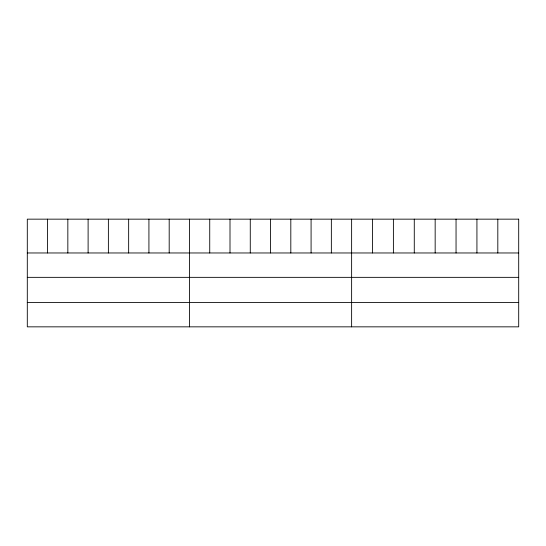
<?xml version="1.0" encoding="UTF-8"?>
<svg xmlns="http://www.w3.org/2000/svg" width="546" height="546" viewBox="0 0 546 546"><rect width="100%" height="100%" fill="white"/><g stroke="black" fill="none" stroke-linecap="round" stroke-linejoin="round"><path stroke-width="0.82" d="M27.3 252.969L518.7 252.969M27.3 277.348L518.7 277.348M27.3 302.464L518.7 302.464M497.815 219.158L497.815 252.969M476.931 219.158L476.931 252.969M456.047 219.158L456.047 252.969M435.162 219.158L435.162 252.969M414.277 219.158L414.277 252.969M393.393 219.158L393.393 252.969M372.508 219.158L372.508 252.969M351.624 219.158L351.624 326.842M331.354 219.158L331.354 252.969M311.084 219.158L311.084 252.969M290.813 219.158L290.813 252.969M270.543 219.158L270.543 252.969M250.273 219.158L250.273 252.969M230.002 219.158L230.002 252.969M209.732 219.158L209.732 252.969M189.462 219.158L189.462 326.842M169.192 219.158L169.192 252.969M148.921 219.158L148.921 252.969M128.651 219.158L128.651 252.969M108.381 219.158L108.381 252.969M88.111 219.158L88.111 252.969M67.841 219.158L67.841 252.969M47.57 219.158L47.57 252.969M518.7 219.158L27.3 219.158L27.3 326.842L518.7 326.842L518.7 219.158"/></g></svg>
